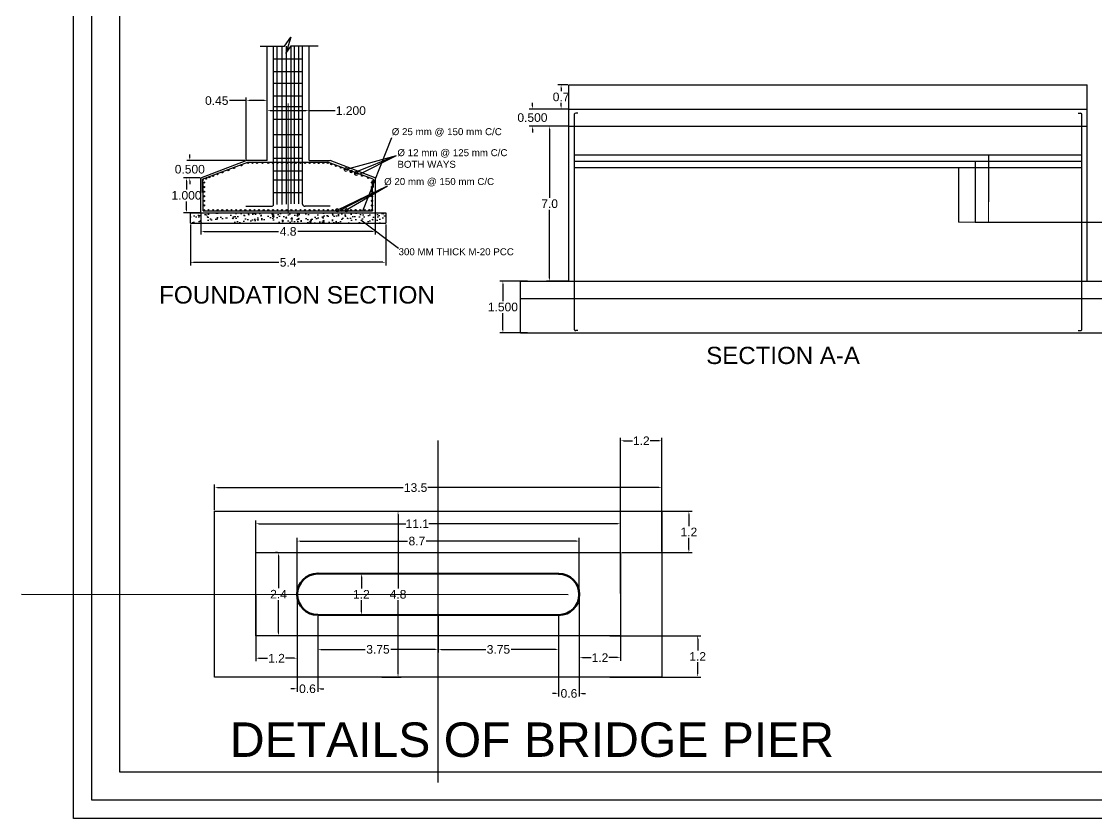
# Model space of a CAD drawing. Header units: millimetres. Extents: x -83 to 417, y 47 to 139.
# Drawn here: x 97.4 to 159.9, y 47.1 to 93.4 of the extents above; entities that cross this region are included whole.
import ezdxf

# ---------------------------------------------------------------- set-up
doc = ezdxf.new("R2010")
doc.units = ezdxf.units.MM
doc.header["$PDMODE"] = 3
doc.header["$PDSIZE"] = -0.7
doc.linetypes.add('DASHED2', pattern=[9.525, 6.35, -3.175])
doc.layers.add('kacha rasta', color=7, linetype='Continuous')
doc.styles.add('.1', font='arial.ttf', dxfattribs={"height": 0.1})
doc.styles.get("Standard").update_dxf_attribs({"font": 'Arial'})
doc.dimstyles.get("Standard").update_dxf_attribs({"dimtxt": 0.5, "dimasz": 0.18, "dimexe": 0.18, "dimexo": 0.0625, "dimgap": 0.09, "dimtad": 0, "dimtih": 1, "dimtoh": 1, "dimdec": 1, "dimzin": 0, "dimdsep": 46, "dimtxsty": 'Standard', "dimcen": 0.09, "dimadec": 0, "dimazin": 0, "dimtfac": 1, "dimtdec": 1, "dimtofl": 0, "dimtmove": 0, "dimatfit": 3, "dimfxl": 1, "dimtolj": 1, "dimtzin": 0, "dimarcsym": 0})

# ---------------------------------------------------------------- blocks, each defined once
blk = doc.blocks.new('*D169')
at = {"color": 0, "lineweight": -2, "transparency": 16777216}
for p, q in [((107.803, 84.332), (106.846, 84.332)), ((107.026, 84.152), (107.026, 83.664)), ((107.026, 82.487), (107.026, 82.974)), ((107.803, 82.307), (106.846, 82.307))]:
    blk.add_line(p, q, dxfattribs=at)
at = {"color": 0, "transparency": 16777216}
for points in [[(106.996, 84.152), (107.056, 84.152), (107.026, 84.332)], [(106.996, 82.487), (107.056, 82.487), (107.026, 82.307)]]:
    blk.add_solid(points, dxfattribs=at)
at = {"layer": 'Defpoints', "color": 0, "transparency": 16777216}
for p in [(107.026, 84.332), (107.866, 84.332), (107.866, 82.307)]:
    blk.add_point(p, dxfattribs=at)
at = {"color": 0, "transparency": 16777216, "insert": (107.026, 83.319), "char_height": 0.5, "attachment_point": 5}
blk.add_mtext('\\A1;1.000', dxfattribs=at)
blk = doc.blocks.new('*D106')
at = {"color": 0, "lineweight": -2, "transparency": 16777216}
for p, q in [((107.218, 85.524), (107.218, 85.704)), ((110.434, 85.344), (107.038, 85.344)), ((107.803, 84.332), (107.038, 84.332)), ((107.218, 84.152), (107.218, 83.972))]:
    blk.add_line(p, q, dxfattribs=at)
at = {"color": 0, "transparency": 16777216}
for points in [[(107.188, 85.524), (107.248, 85.524), (107.218, 85.344)], [(107.188, 84.152), (107.248, 84.152), (107.218, 84.332)]]:
    blk.add_solid(points, dxfattribs=at)
at = {"layer": 'Defpoints', "color": 0, "transparency": 16777216}
for p in [(107.218, 85.344), (110.496, 85.344), (107.866, 84.332)]:
    blk.add_point(p, dxfattribs=at)
at = {"color": 0, "transparency": 16777216, "insert": (107.218, 84.838), "char_height": 0.5, "attachment_point": 5}
blk.add_mtext('\\A1;0.500', dxfattribs=at)
blk = doc.blocks.new('*D170')
at = {"color": 0, "lineweight": -2, "transparency": 16777216}
for p, q in [((111.713, 87.273), (111.713, 88.423)), ((111.893, 88.243), (113.963, 88.243)), ((114.143, 87.273), (114.143, 88.423)), ((114.143, 88.243), (115.659, 88.243))]:
    blk.add_line(p, q, dxfattribs=at)
at = {"color": 0, "transparency": 16777216}
for points in [[(111.893, 88.273), (111.893, 88.213), (111.713, 88.243)], [(113.963, 88.273), (113.963, 88.213), (114.143, 88.243)]]:
    blk.add_solid(points, dxfattribs=at)
at = {"layer": 'Defpoints', "color": 0, "transparency": 16777216}
for p in [(114.143, 88.243), (111.713, 87.21), (114.143, 87.21)]:
    blk.add_point(p, dxfattribs=at)
at = {"color": 0, "transparency": 16777216, "insert": (116.568, 88.243), "char_height": 0.5, "attachment_point": 5}
blk.add_mtext('\\A1;1.200', dxfattribs=at)
blk = doc.blocks.new('*D171')
at = {"color": 0, "lineweight": -2, "transparency": 16777216}
for p, q in [((107.866, 82.244), (107.866, 81.047)), ((117.991, 82.244), (117.991, 81.047)), ((108.046, 81.227), (112.373, 81.227)), ((117.811, 81.227), (113.484, 81.227))]:
    blk.add_line(p, q, dxfattribs=at)
at = {"color": 0, "transparency": 16777216}
for points in [[(108.046, 81.257), (108.046, 81.197), (107.866, 81.227)], [(117.811, 81.257), (117.811, 81.197), (117.991, 81.227)]]:
    blk.add_solid(points, dxfattribs=at)
at = {"layer": 'Defpoints', "color": 0, "transparency": 16777216}
for p in [(107.866, 82.307), (117.991, 82.307), (117.991, 81.227)]:
    blk.add_point(p, dxfattribs=at)
at = {"color": 0, "transparency": 16777216, "insert": (112.928, 81.227), "char_height": 0.5, "attachment_point": 5}
blk.add_mtext('\\A1;4.8', dxfattribs=at)
blk = doc.blocks.new('*D172')
at = {"color": 0, "lineweight": -2, "transparency": 16777216}
for p, q in [((107.258, 81.637), (107.258, 79.254)), ((118.598, 81.637), (118.598, 79.254)), ((107.438, 79.434), (112.384, 79.434)), ((118.418, 79.434), (113.473, 79.434))]:
    blk.add_line(p, q, dxfattribs=at)
at = {"color": 0, "transparency": 16777216}
for points in [[(107.438, 79.464), (107.438, 79.404), (107.258, 79.434)], [(118.418, 79.464), (118.418, 79.404), (118.598, 79.434)]]:
    blk.add_solid(points, dxfattribs=at)
at = {"layer": 'Defpoints', "color": 0, "transparency": 16777216}
for p in [(107.258, 81.699), (118.598, 81.699), (118.598, 79.434)]:
    blk.add_point(p, dxfattribs=at)
at = {"color": 0, "transparency": 16777216, "insert": (112.928, 79.434), "char_height": 0.5, "attachment_point": 5}
blk.add_mtext('\\A1;5.4', dxfattribs=at)
blk = doc.blocks.new('*D107')
at = {"color": 0, "lineweight": -2, "transparency": 16777216}
for p, q in [((110.498, 88.824), (109.524, 88.824)), ((110.498, 85.407), (110.498, 89.004)), ((111.533, 88.824), (110.678, 88.824)), ((111.713, 85.407), (111.713, 89.004))]:
    blk.add_line(p, q, dxfattribs=at)
at = {"color": 0, "transparency": 16777216}
for points in [[(110.678, 88.854), (110.678, 88.794), (110.498, 88.824)], [(111.533, 88.854), (111.533, 88.794), (111.713, 88.824)]]:
    blk.add_solid(points, dxfattribs=at)
at = {"layer": 'Defpoints', "color": 0, "transparency": 16777216}
for p in [(111.713, 88.824), (110.498, 85.344), (111.713, 85.344)]:
    blk.add_point(p, dxfattribs=at)
at = {"color": 0, "transparency": 16777216, "insert": (108.783, 88.824), "char_height": 0.5, "attachment_point": 5}
blk.add_mtext('\\A1;0.45', dxfattribs=at)
blk = doc.blocks.new('*D173')
at = {"color": 0, "lineweight": -2, "transparency": 16777216}
for p, q in [((121.646, 58.896), (121.645, 56.779)), ((128.636, 58.89), (128.635, 56.776)), ((121.825, 56.959), (124.399, 56.958)), ((128.455, 56.956), (125.881, 56.957))]:
    blk.add_line(p, q, dxfattribs=at)
at = {"color": 0, "transparency": 16777216}
for points in [[(121.825, 56.989), (121.825, 56.929), (121.645, 56.959)], [(128.455, 56.986), (128.455, 56.926), (128.635, 56.956)]]:
    blk.add_solid(points, dxfattribs=at)
at = {"layer": 'Defpoints', "color": 0, "transparency": 16777216}
for p in [(121.646, 58.958), (128.636, 58.952), (128.635, 56.956)]:
    blk.add_point(p, dxfattribs=at)
at = {"color": 0, "lineweight": 30, "transparency": 16777216, "insert": (125.14, 56.957), "char_height": 0.5, "attachment_point": 5}
blk.add_mtext('\\A1;3.75', dxfattribs=at)
blk = doc.blocks.new('*D175')
at = {"color": 0, "lineweight": -2, "transparency": 16777216}
for p, q in [((129.167, 89.737), (128.598, 89.737)), ((128.778, 89.557), (128.778, 89.382)), ((128.778, 88.517), (128.778, 88.691)), ((129.167, 88.337), (128.598, 88.337))]:
    blk.add_line(p, q, dxfattribs=at)
at = {"color": 0, "transparency": 16777216}
for points in [[(128.748, 89.557), (128.808, 89.557), (128.778, 89.737)], [(128.748, 88.517), (128.808, 88.517), (128.778, 88.337)]]:
    blk.add_solid(points, dxfattribs=at)
at = {"layer": 'Defpoints', "color": 0, "transparency": 16777216}
for p in [(128.778, 89.737), (129.23, 89.737), (129.23, 88.337)]:
    blk.add_point(p, dxfattribs=at)
at = {"color": 0, "lineweight": 0, "transparency": 16777216, "insert": (128.778, 89.037), "char_height": 0.5, "attachment_point": 5}
blk.add_mtext('\\A1;0.7', dxfattribs=at)
blk = doc.blocks.new('*D176')
at = {"color": 0, "lineweight": -2, "transparency": 16777216}
for p, q in [((127.114, 88.517), (127.114, 88.697)), ((129.167, 88.337), (126.934, 88.337)), ((129.167, 87.337), (126.934, 87.337)), ((127.114, 87.157), (127.114, 86.977))]:
    blk.add_line(p, q, dxfattribs=at)
at = {"color": 0, "transparency": 16777216}
for points in [[(127.084, 88.517), (127.144, 88.517), (127.114, 88.337)], [(127.084, 87.157), (127.144, 87.157), (127.114, 87.337)]]:
    blk.add_solid(points, dxfattribs=at)
at = {"layer": 'Defpoints', "color": 0, "transparency": 16777216}
for p in [(129.23, 88.337), (127.114, 87.337), (129.23, 87.337)]:
    blk.add_point(p, dxfattribs=at)
at = {"color": 0, "lineweight": 0, "transparency": 16777216, "insert": (127.114, 87.837), "char_height": 0.5, "attachment_point": 5}
blk.add_mtext('\\A1;0.500', dxfattribs=at)
blk = doc.blocks.new('*D177')
at = {"color": 0, "lineweight": -2, "transparency": 16777216}
for p, q in [((129.167, 87.337), (127.931, 87.337)), ((128.111, 87.157), (128.111, 83.182)), ((128.111, 78.517), (128.111, 82.491)), ((129.167, 78.337), (127.931, 78.337))]:
    blk.add_line(p, q, dxfattribs=at)
at = {"color": 0, "transparency": 16777216}
for points in [[(128.081, 87.157), (128.141, 87.157), (128.111, 87.337)], [(128.081, 78.517), (128.141, 78.517), (128.111, 78.337)]]:
    blk.add_solid(points, dxfattribs=at)
at = {"layer": 'Defpoints', "color": 0, "transparency": 16777216}
for p in [(129.23, 87.337), (128.111, 78.337), (129.23, 78.337)]:
    blk.add_point(p, dxfattribs=at)
at = {"color": 0, "lineweight": 0, "transparency": 16777216, "insert": (128.111, 82.837), "char_height": 0.5, "attachment_point": 5}
blk.add_mtext('\\A1;7.0', dxfattribs=at)
blk = doc.blocks.new('*D178')
at = {"color": 0, "lineweight": -2, "transparency": 16777216}
for p, q in [((126.827, 78.337), (125.22, 78.337)), ((125.4, 78.157), (125.4, 77.182)), ((125.4, 75.517), (125.4, 76.491)), ((126.827, 75.337), (125.22, 75.337))]:
    blk.add_line(p, q, dxfattribs=at)
at = {"color": 0, "transparency": 16777216}
for points in [[(125.37, 78.157), (125.43, 78.157), (125.4, 78.337)], [(125.37, 75.517), (125.43, 75.517), (125.4, 75.337)]]:
    blk.add_solid(points, dxfattribs=at)
at = {"layer": 'Defpoints', "color": 0, "transparency": 16777216}
for p in [(126.89, 78.337), (125.4, 75.337), (126.89, 75.337)]:
    blk.add_point(p, dxfattribs=at)
at = {"color": 0, "lineweight": 0, "transparency": 16777216, "insert": (125.4, 76.837), "char_height": 0.5, "attachment_point": 5}
blk.add_mtext('\\A1;1.500', dxfattribs=at)
blk = doc.blocks.new('*D109')
at = {"layer": 'Defpoints', "color": 0, "linetype": 'Continuous', "transparency": 16777216}
for p in [(117.182, 61.36), (117.42, 61.36), (117.419, 58.957)]:
    blk.add_point(p, dxfattribs=at)
at = {"layer": 'kacha rasta', "color": 0, "linetype": 'Continuous', "lineweight": -2, "transparency": 16777216}
for p, q in [((117.358, 61.36), (117.002, 61.36)), ((117.182, 61.18), (117.182, 60.5)), ((117.182, 59.137), (117.182, 59.818)), ((117.357, 58.957), (117.002, 58.957))]:
    blk.add_line(p, q, dxfattribs=at)
at = {"layer": 'kacha rasta', "color": 0, "linetype": 'Continuous', "transparency": 16777216}
for points in [[(117.152, 61.18), (117.212, 61.18), (117.182, 61.36)], [(117.152, 59.137), (117.212, 59.137), (117.182, 58.957)]]:
    blk.add_solid(points, dxfattribs=at)
at = {"layer": 'kacha rasta', "color": 0, "linetype": 'Continuous', "transparency": 16777216, "insert": (117.182, 60.159), "char_height": 0.5, "attachment_point": 5}
blk.add_mtext('\\A1;1.2', dxfattribs=at)
blk = doc.blocks.new('*D181')
at = {"color": 0, "lineweight": -2, "transparency": 16777216}
for p, q in [((114.651, 58.896), (114.65, 56.782)), ((121.641, 58.896), (121.64, 56.779)), ((114.83, 56.962), (117.404, 56.961)), ((121.46, 56.959), (118.886, 56.96))]:
    blk.add_line(p, q, dxfattribs=at)
at = {"color": 0, "transparency": 16777216}
for points in [[(114.83, 56.992), (114.83, 56.932), (114.65, 56.962)], [(121.46, 56.989), (121.46, 56.929), (121.64, 56.959)]]:
    blk.add_solid(points, dxfattribs=at)
at = {"layer": 'Defpoints', "color": 0, "transparency": 16777216}
for p in [(114.651, 58.958), (121.641, 58.958), (114.65, 56.962)]:
    blk.add_point(p, dxfattribs=at)
at = {"color": 0, "lineweight": 30, "transparency": 16777216, "insert": (118.145, 56.96), "char_height": 0.5, "attachment_point": 5}
blk.add_mtext('\\A1;3.75', dxfattribs=at)
blk = doc.blocks.new('*D110')
at = {"layer": 'Defpoints', "color": 0, "linetype": 'Continuous', "transparency": 16777216}
for p in [(118.298, 64.98), (118.298, 55.351), (119.31, 55.351)]:
    blk.add_point(p, dxfattribs=at)
at = {"layer": 'kacha rasta', "color": 0, "linetype": 'Continuous', "lineweight": -2, "transparency": 16777216}
for p, q in [((118.361, 64.98), (119.49, 64.98)), ((119.31, 64.8), (119.31, 60.503)), ((119.31, 55.531), (119.31, 59.812)), ((118.361, 55.351), (119.49, 55.351))]:
    blk.add_line(p, q, dxfattribs=at)
at = {"layer": 'kacha rasta', "color": 0, "linetype": 'Continuous', "transparency": 16777216}
for points in [[(119.28, 64.8), (119.34, 64.8), (119.31, 64.98)], [(119.28, 55.531), (119.34, 55.531), (119.31, 55.351)]]:
    blk.add_solid(points, dxfattribs=at)
at = {"layer": 'kacha rasta', "color": 0, "linetype": 'Continuous', "transparency": 16777216, "insert": (119.31, 60.157), "char_height": 0.5, "attachment_point": 5}
blk.add_mtext('\\A1;4.8', dxfattribs=at)
blk = doc.blocks.new('*D111')
at = {"layer": 'Defpoints', "color": 0, "linetype": 'Continuous', "transparency": 16777216}
for p in [(134.636, 66.353), (108.656, 64.98), (134.636, 64.98)]:
    blk.add_point(p, dxfattribs=at)
at = {"layer": 'kacha rasta', "color": 0, "linetype": 'Continuous', "lineweight": -2, "transparency": 16777216}
for p, q in [((108.656, 65.042), (108.656, 66.533)), ((108.836, 66.353), (119.613, 66.353)), ((134.456, 66.353), (121.049, 66.353)), ((134.636, 65.042), (134.636, 66.533))]:
    blk.add_line(p, q, dxfattribs=at)
at = {"layer": 'kacha rasta', "color": 0, "linetype": 'Continuous', "transparency": 16777216}
for points in [[(108.836, 66.383), (108.836, 66.323), (108.656, 66.353)], [(134.456, 66.383), (134.456, 66.323), (134.636, 66.353)]]:
    blk.add_solid(points, dxfattribs=at)
at = {"layer": 'kacha rasta', "color": 0, "linetype": 'Continuous', "transparency": 16777216, "insert": (120.331, 66.353), "char_height": 0.5, "attachment_point": 5}
blk.add_mtext('\\A1;13.5', dxfattribs=at)
blk = doc.blocks.new('*D112')
at = {"layer": 'Defpoints', "color": 0, "linetype": 'Continuous', "transparency": 16777216}
for p in [(111.056, 60.158), (113.452, 60.158), (111.056, 56.448)]:
    blk.add_point(p, dxfattribs=at)
at = {"layer": 'kacha rasta', "color": 0, "linetype": 'Continuous', "lineweight": -2, "transparency": 16777216}
for p, q in [((111.056, 60.096), (111.056, 56.268)), ((113.452, 60.096), (113.452, 56.268)), ((111.236, 56.448), (111.735, 56.448)), ((113.272, 56.448), (112.773, 56.448))]:
    blk.add_line(p, q, dxfattribs=at)
at = {"layer": 'kacha rasta', "color": 0, "linetype": 'Continuous', "transparency": 16777216}
for points in [[(111.236, 56.478), (111.236, 56.418), (111.056, 56.448)], [(113.272, 56.478), (113.272, 56.418), (113.452, 56.448)]]:
    blk.add_solid(points, dxfattribs=at)
at = {"layer": 'kacha rasta', "color": 0, "linetype": 'Continuous', "transparency": 16777216, "insert": (112.254, 56.448), "char_height": 0.5, "attachment_point": 5}
blk.add_mtext('\\A1;1.2', dxfattribs=at)
blk = doc.blocks.new('*D113')
at = {"layer": 'Defpoints', "color": 0, "linetype": 'Continuous', "transparency": 16777216}
for p in [(129.836, 60.153), (132.236, 60.165), (132.236, 56.48)]:
    blk.add_point(p, dxfattribs=at)
at = {"layer": 'kacha rasta', "color": 0, "linetype": 'Continuous', "lineweight": -2, "transparency": 16777216}
for p, q in [((129.836, 60.09), (129.836, 56.3)), ((132.236, 60.103), (132.236, 56.3)), ((130.016, 56.48), (130.517, 56.48)), ((132.056, 56.48), (131.555, 56.48))]:
    blk.add_line(p, q, dxfattribs=at)
at = {"layer": 'kacha rasta', "color": 0, "linetype": 'Continuous', "transparency": 16777216}
for points in [[(130.016, 56.51), (130.016, 56.45), (129.836, 56.48)], [(132.056, 56.51), (132.056, 56.45), (132.236, 56.48)]]:
    blk.add_solid(points, dxfattribs=at)
at = {"layer": 'kacha rasta', "color": 0, "linetype": 'Continuous', "transparency": 16777216, "insert": (131.036, 56.48), "char_height": 0.5, "attachment_point": 5}
blk.add_mtext('\\A1;1.2', dxfattribs=at)
blk = doc.blocks.new('*D114')
at = {"layer": 'Defpoints', "color": 0, "linetype": 'Continuous', "transparency": 16777216}
for p in [(113.452, 57.084), (114.65, 57.083), (114.65, 54.673)]:
    blk.add_point(p, dxfattribs=at)
at = {"layer": 'kacha rasta', "color": 0, "linetype": 'Continuous', "lineweight": -2, "transparency": 16777216}
for p, q in [((113.452, 57.022), (113.452, 54.493)), ((114.65, 57.021), (114.65, 54.493)), ((113.272, 54.673), (113.092, 54.673)), ((114.83, 54.673), (115.01, 54.673))]:
    blk.add_line(p, q, dxfattribs=at)
at = {"layer": 'kacha rasta', "color": 0, "linetype": 'Continuous', "transparency": 16777216}
for points in [[(113.272, 54.703), (113.272, 54.643), (113.452, 54.673)], [(114.83, 54.703), (114.83, 54.643), (114.65, 54.673)]]:
    blk.add_solid(points, dxfattribs=at)
at = {"layer": 'kacha rasta', "color": 0, "linetype": 'Continuous', "transparency": 16777216, "insert": (114.051, 54.673), "char_height": 0.5, "attachment_point": 5}
blk.add_mtext('\\A1;0.6', dxfattribs=at)
blk = doc.blocks.new('*D115')
at = {"layer": 'Defpoints', "color": 0, "linetype": 'Continuous', "transparency": 16777216}
for p in [(128.635, 57.131), (129.836, 57.131), (129.836, 54.4)]:
    blk.add_point(p, dxfattribs=at)
at = {"layer": 'kacha rasta', "color": 0, "linetype": 'Continuous', "lineweight": -2, "transparency": 16777216}
for p, q in [((128.635, 57.069), (128.635, 54.22)), ((129.836, 57.069), (129.836, 54.22)), ((128.455, 54.4), (128.275, 54.4)), ((130.016, 54.4), (130.196, 54.4))]:
    blk.add_line(p, q, dxfattribs=at)
at = {"layer": 'kacha rasta', "color": 0, "linetype": 'Continuous', "transparency": 16777216}
for points in [[(128.455, 54.43), (128.455, 54.37), (128.635, 54.4)], [(130.016, 54.43), (130.016, 54.37), (129.836, 54.4)]]:
    blk.add_solid(points, dxfattribs=at)
at = {"layer": 'kacha rasta', "color": 0, "linetype": 'Continuous', "transparency": 16777216, "insert": (129.235, 54.4), "char_height": 0.5, "attachment_point": 5}
blk.add_mtext('\\A1;0.6', dxfattribs=at)
blk = doc.blocks.new('*D116')
at = {"layer": 'Defpoints', "color": 0, "linetype": 'Continuous', "transparency": 16777216}
for p in [(112.37, 62.58), (112.37, 62.58), (112.37, 57.751)]:
    blk.add_point(p, dxfattribs=at)
at = {"layer": 'kacha rasta', "color": 0, "linetype": 'Continuous', "lineweight": -2, "transparency": 16777216}
for p, q in [((112.308, 62.58), (112.19, 62.58)), ((112.37, 62.4), (112.37, 60.506)), ((112.37, 57.931), (112.37, 59.824)), ((112.308, 57.751), (112.19, 57.751))]:
    blk.add_line(p, q, dxfattribs=at)
at = {"layer": 'kacha rasta', "color": 0, "linetype": 'Continuous', "transparency": 16777216}
for points in [[(112.34, 62.4), (112.4, 62.4), (112.37, 62.58)], [(112.34, 57.931), (112.4, 57.931), (112.37, 57.751)]]:
    blk.add_solid(points, dxfattribs=at)
at = {"layer": 'kacha rasta', "color": 0, "linetype": 'Continuous', "transparency": 16777216, "insert": (112.37, 60.165), "char_height": 0.5, "attachment_point": 5}
blk.add_mtext('\\A1;2.4', dxfattribs=at)
blk = doc.blocks.new('*D117')
at = {"layer": 'Defpoints', "color": 0, "linetype": 'Continuous', "transparency": 16777216}
for p in [(132.236, 64.98), (136.2, 64.98), (132.236, 62.58)]:
    blk.add_point(p, dxfattribs=at)
at = {"layer": 'kacha rasta', "color": 0, "linetype": 'Continuous', "lineweight": -2, "transparency": 16777216}
for p, q in [((132.299, 64.98), (136.38, 64.98)), ((136.2, 64.8), (136.2, 64.121)), ((136.2, 62.76), (136.2, 63.439)), ((132.299, 62.58), (136.38, 62.58))]:
    blk.add_line(p, q, dxfattribs=at)
at = {"layer": 'kacha rasta', "color": 0, "linetype": 'Continuous', "transparency": 16777216}
for points in [[(136.17, 64.8), (136.23, 64.8), (136.2, 64.98)], [(136.17, 62.76), (136.23, 62.76), (136.2, 62.58)]]:
    blk.add_solid(points, dxfattribs=at)
at = {"layer": 'kacha rasta', "color": 0, "linetype": 'Continuous', "transparency": 16777216, "insert": (136.2, 63.78), "char_height": 0.5, "attachment_point": 5}
blk.add_mtext('\\A1;1.2', dxfattribs=at)
blk = doc.blocks.new('*D118')
at = {"layer": 'Defpoints', "color": 0, "linetype": 'Continuous', "transparency": 16777216}
for p in [(131.539, 57.751), (131.539, 55.351), (136.709, 55.351)]:
    blk.add_point(p, dxfattribs=at)
at = {"layer": 'kacha rasta', "color": 0, "linetype": 'Continuous', "lineweight": -2, "transparency": 16777216}
for p, q in [((131.602, 57.751), (136.889, 57.751)), ((136.709, 57.571), (136.709, 56.892)), ((136.709, 55.531), (136.709, 56.21)), ((131.602, 55.351), (136.889, 55.351))]:
    blk.add_line(p, q, dxfattribs=at)
at = {"layer": 'kacha rasta', "color": 0, "linetype": 'Continuous', "transparency": 16777216}
for points in [[(136.679, 57.571), (136.739, 57.571), (136.709, 57.751)], [(136.679, 55.531), (136.739, 55.531), (136.709, 55.351)]]:
    blk.add_solid(points, dxfattribs=at)
at = {"layer": 'kacha rasta', "color": 0, "linetype": 'Continuous', "transparency": 16777216, "insert": (136.709, 56.551), "char_height": 0.5, "attachment_point": 5}
blk.add_mtext('\\A1;1.2', dxfattribs=at)
blk = doc.blocks.new('*D119')
at = {"layer": 'Defpoints', "color": 0, "linetype": 'Continuous', "transparency": 16777216}
for p in [(134.636, 69.073), (132.236, 62.58), (134.636, 62.58)]:
    blk.add_point(p, dxfattribs=at)
at = {"layer": 'kacha rasta', "color": 0, "linetype": 'Continuous', "lineweight": -2, "transparency": 16777216}
for p, q in [((132.236, 62.642), (132.236, 69.253)), ((132.416, 69.073), (132.917, 69.073)), ((134.456, 69.073), (133.955, 69.073)), ((134.636, 62.642), (134.636, 69.253))]:
    blk.add_line(p, q, dxfattribs=at)
at = {"layer": 'kacha rasta', "color": 0, "linetype": 'Continuous', "transparency": 16777216}
for points in [[(132.416, 69.103), (132.416, 69.043), (132.236, 69.073)], [(134.456, 69.103), (134.456, 69.043), (134.636, 69.073)]]:
    blk.add_solid(points, dxfattribs=at)
at = {"layer": 'kacha rasta', "color": 0, "linetype": 'Continuous', "transparency": 16777216, "insert": (133.436, 69.073), "char_height": 0.5, "attachment_point": 5}
blk.add_mtext('\\A1;1.2', dxfattribs=at)
blk = doc.blocks.new('*D222')
at = {"color": 0, "lineweight": -2, "transparency": 16777216}
for p, q in [((113.452, 60.221), (113.452, 63.428)), ((113.632, 63.248), (119.86, 63.248)), ((129.656, 63.248), (120.951, 63.248)), ((129.836, 60.214), (129.836, 63.428))]:
    blk.add_line(p, q, dxfattribs=at)
at = {"color": 0, "transparency": 16777216}
for points in [[(113.632, 63.278), (113.632, 63.218), (113.452, 63.248)], [(129.656, 63.278), (129.656, 63.218), (129.836, 63.248)]]:
    blk.add_solid(points, dxfattribs=at)
at = {"layer": 'Defpoints', "color": 0, "transparency": 16777216}
for p in [(129.836, 63.248), (113.452, 60.158), (129.836, 60.152)]:
    blk.add_point(p, dxfattribs=at)
at = {"color": 0, "transparency": 16777216, "insert": (120.405, 63.248), "char_height": 0.5, "attachment_point": 5}
blk.add_mtext('\\A1;8.7', dxfattribs=at)
blk = doc.blocks.new('*D223')
at = {"color": 0, "lineweight": -2, "transparency": 16777216}
for p, q in [((111.056, 60.228), (111.056, 64.435)), ((132.236, 60.214), (132.236, 64.435)), ((111.236, 64.255), (119.761, 64.255)), ((132.056, 64.255), (121.096, 64.255))]:
    blk.add_line(p, q, dxfattribs=at)
at = {"color": 0, "transparency": 16777216}
for points in [[(111.236, 64.285), (111.236, 64.225), (111.056, 64.255)], [(132.056, 64.285), (132.056, 64.225), (132.236, 64.255)]]:
    blk.add_solid(points, dxfattribs=at)
at = {"layer": 'Defpoints', "color": 0, "transparency": 16777216}
for p in [(132.236, 64.255), (111.056, 60.165), (132.236, 60.152)]:
    blk.add_point(p, dxfattribs=at)
at = {"color": 0, "transparency": 16777216, "insert": (120.428, 64.255), "char_height": 0.5, "attachment_point": 5}
blk.add_mtext('\\A1;11.1', dxfattribs=at)

msp = doc.modelspace()

# ---------------------------------------------------------------- hatches: boundary and pattern name
for points in [[(109.7522, 84.9129, 1), (109.8249, 84.9129, 1)], [(110.171, 85.0685, 1), (110.2438, 85.0685, 1)], [(110.5686, 85.2162, 1), (110.6414, 85.2162, 1)], [(110.8931, 85.2157, 1), (110.8203, 85.2157, 1)], [(111.1549, 85.2146, 1), (111.0822, 85.2146, 1)], [(111.4789, 85.214, 1), (111.4062, 85.214, 1)], [(111.813, 85.2163, 1), (111.7403, 85.2163, 1)], [(112.0799, 85.2163, 1), (112.0072, 85.2163, 1)], [(112.3468, 85.2163, 1), (112.2741, 85.2163, 1)], [(112.6137, 85.2163, 1), (112.541, 85.2163, 1)], [(112.8806, 85.2163, 1), (112.8079, 85.2163, 1)], [(113.1475, 85.2163, 1), (113.0748, 85.2163, 1)], [(113.4144, 85.2163, 1), (113.3417, 85.2163, 1)], [(113.6813, 85.2163, 1), (113.6086, 85.2163, 1)], [(113.9482, 85.2163, 1), (113.8755, 85.2163, 1)], [(114.2151, 85.2163, 1), (114.1424, 85.2163, 1)], [(114.482, 85.2163, 1), (114.4093, 85.2163, 1)], [(114.7363, 85.2185, 1), (114.6635, 85.2185, 1)], [(114.7489, 85.2163, 1), (114.6762, 85.2163, 1)], [(115.0032, 85.2185, 1), (114.9304, 85.2185, 1)], [(115.2622, 85.2185, 1), (115.1895, 85.2185, 1)], [(115.4784, 85.1392, 1), (115.4057, 85.1392, 1)], [(115.7369, 85.042, 1), (115.6642, 85.042, 1)], [(116.0271, 84.9328, 1), (115.9544, 84.9328, 1)], [(108.1176, 84.297, 1), (108.1903, 84.297, 1)], [(108.3104, 84.3773, 1), (108.3831, 84.3773, 1)], [(108.5311, 84.4593, 1), (108.6038, 84.4593, 1)], [(108.7879, 84.5547, 1), (108.8606, 84.5547, 1)], [(109.0764, 84.6619, 1), (109.1491, 84.6619, 1)], [(109.4167, 84.7883, 1), (109.4894, 84.7883, 1)], [(116.3119, 84.8256, 1), (116.2392, 84.8256, 1)], [(116.6158, 84.7113, 1), (116.5431, 84.7113, 1)], [(116.9297, 84.5932, 1), (116.857, 84.5932, 1)], [(117.2561, 84.4704, 1), (117.1834, 84.4704, 1)], [(117.611, 84.3369, 1), (117.5383, 84.3369, 1)], [(108.011, 84.2228, 1), (107.9382, 84.2228, 1)], [(108.0747, 84.0726, 1), (108.002, 84.0726, 1)], [(108.0747, 83.8057, 1), (108.002, 83.8057, 1)], [(117.8338, 84.0708, 1), (117.7611, 84.0708, 1)], [(117.8338, 83.8039, 1), (117.7611, 83.8039, 1)], [(108.0747, 83.5388, 1), (108.002, 83.5388, 1)], [(108.0747, 83.2719, 1), (108.002, 83.2719, 1)], [(108.0747, 83.005, 1), (108.002, 83.005, 1)], [(117.8338, 83.537, 1), (117.7611, 83.537, 1)], [(117.8338, 83.2701, 1), (117.7611, 83.2701, 1)], [(117.8338, 83.0032, 1), (117.7611, 83.0032, 1)], [(108.0747, 82.7381, 1), (108.002, 82.7381, 1)], [(108.0764, 82.4613, 1), (108.0037, 82.4613, 1)], [(108.3433, 82.4613, 1), (108.2706, 82.4613, 1)], [(108.6102, 82.4613, 1), (108.5375, 82.4613, 1)], [(108.8771, 82.4613, 1), (108.8044, 82.4613, 1)], [(109.144, 82.4613, 1), (109.0713, 82.4613, 1)], [(109.4109, 82.4613, 1), (109.3382, 82.4613, 1)], [(109.6778, 82.4613, 1), (109.6051, 82.4613, 1)], [(109.9447, 82.4613, 1), (109.872, 82.4613, 1)], [(110.2116, 82.4613, 1), (110.1389, 82.4613, 1)], [(110.4785, 82.4613, 1), (110.4058, 82.4613, 1)], [(110.7454, 82.4613, 1), (110.6727, 82.4613, 1)], [(111.0123, 82.4613, 1), (110.9396, 82.4613, 1)], [(111.2792, 82.4613, 1), (111.2065, 82.4613, 1)], [(111.5461, 82.4613, 1), (111.4734, 82.4613, 1)], [(111.813, 82.4613, 1), (111.7403, 82.4613, 1)], [(112.0799, 82.4613, 1), (112.0072, 82.4613, 1)], [(112.3468, 82.4613, 1), (112.2741, 82.4613, 1)], [(112.6137, 82.4613, 1), (112.541, 82.4613, 1)], [(112.8806, 82.4613, 1), (112.8079, 82.4613, 1)], [(113.1475, 82.4613, 1), (113.0748, 82.4613, 1)], [(113.4144, 82.4613, 1), (113.3417, 82.4613, 1)], [(113.6813, 82.4613, 1), (113.6086, 82.4613, 1)], [(113.9482, 82.4613, 1), (113.8755, 82.4613, 1)], [(114.2151, 82.4613, 1), (114.1424, 82.4613, 1)], [(114.482, 82.4613, 1), (114.4093, 82.4613, 1)], [(114.7489, 82.4613, 1), (114.6762, 82.4613, 1)], [(115.0158, 82.4613, 1), (114.9431, 82.4613, 1)], [(115.2827, 82.4613, 1), (115.21, 82.4613, 1)], [(115.5496, 82.4613, 1), (115.4769, 82.4613, 1)], [(115.8165, 82.4613, 1), (115.7438, 82.4613, 1)], [(116.0834, 82.4613, 1), (116.0107, 82.4613, 1)], [(116.3503, 82.4613, 1), (116.2776, 82.4613, 1)], [(116.6172, 82.4613, 1), (116.5445, 82.4613, 1)], [(116.8841, 82.4613, 1), (116.8114, 82.4613, 1)], [(117.151, 82.4613, 1), (117.0783, 82.4613, 1)], [(117.4179, 82.4613, 1), (117.3452, 82.4613, 1)], [(117.6848, 82.4613, 1), (117.6121, 82.4613, 1)], [(117.8333, 82.4613, 1), (117.7606, 82.4613, 1)], [(117.8338, 82.7363, 1), (117.7611, 82.7363, 1)]]:
    msp.add_hatch(color=5).paths.add_polyline_path(points)
h = msp.add_hatch()
h.set_pattern_fill('AR-CONC', color=256, scale=0.10125, style=0)
h.set_pattern_definition([(50, (-411.27214, -582.47924), (0.72622593, -0.06353654), [0.0759375, -0.8353125]), (355, (-411.2721, -582.47924), (-0.1404857, 0.76159454), [0.06075, -0.66825]), (100.4514, (-411.2116, -582.48454), (0.58574075, 0.69805754), [0.06453694, -0.7099064]), (46.1842, (-411.2721, -582.2767), (1.0805816, -0.167588), [0.1139063, -1.2529687]), (96.6356, (-411.1821, -582.2907), (0.946346, 0.9862943), [0.0968054, -1.0648594]), (351.1842, (-411.2721, -582.2767), (0.9463452, 0.9862951), [0.091125, -1.002375]), (21, (-411.1709, -582.32737), (0.6043684, -0.40765163), [0.0759375, -0.8353125]), (326, (-411.1709, -582.3274), (0.2463568, 0.7342144), [0.06075, -0.66825]), (71.4514, (-411.1205, -582.36134), (0.8507254, 0.3265621), [0.06453694, -0.7099064]), (37.5, (-411.27214, -582.47924), (0.01231185, 0.33705503), [0, -0.66015, 0, -0.678375, 0, -0.67078125]), (7.5, (-411.27214, -582.47924), (0.2663579, 0.39934186), [0, -0.386775, 0, -0.6449625, 0, -0.25565625]), (327.5, (-411.49792, -582.47924), (0.54049522, -0.02283681), [0, -0.253125, 0, -0.78975, 0, -1.0479375]), (317.5, (-411.59917, -582.47924), (0.590476, 0.1013563), [0, -0.3290625, 0, -0.524475, 0, -0.7441875])])
h.paths.add_polyline_path([(118.5985, 81.6992), (118.5985, 82.3067), (107.2585, 82.3067), (107.2585, 81.6992)])

# ---------------------------------------------------------------- linework, layer by layer
at = {"color": 0, "lineweight": 30}
for p, q in [((112.7103, 91.9789), (113.0757, 92.5176)), ((113.0757, 92.5176), (112.8016, 91.5589)), ((111.3033, 91.9789), (112.7103, 91.9789)), ((112.0865, 82.804), (112.0865, 91.9875)), ((112.8016, 91.5589), (113.1031, 92.0063)), ((113.1031, 92.0063), (114.6654, 92.0063)), ((113.7704, 82.804), (113.7704, 91.9875)), ((110.4814, 82.6961), (111.9508, 82.6928)), ((115.3755, 82.6961), (113.9061, 82.6928))]:
    msp.add_line(p, q, dxfattribs=at)
for p, q in [((111.7135, 85.3442), (111.7135, 91.9875)), ((112.2971, 82.7953), (112.2971, 91.9789)), ((112.5807, 82.7953), (112.5807, 91.9789)), ((112.8302, 82.804), (112.8302, 91.9875)), ((113.1031, 82.8227), (113.1031, 92.0063)), ((113.2996, 82.8227), (113.2996, 92.0063)), ((113.5442, 82.8227), (113.5442, 92.0063)), ((114.1435, 85.3442), (114.1435, 91.9875)), ((107.866, 84.3317), (110.4985, 85.3442)), ((107.9429, 84.266), (110.5925, 85.2504)), ((111.7135, 85.3442), (110.4985, 85.3442)), ((110.5925, 85.2504), (115.262, 85.2504)), ((114.1435, 85.3442), (115.3585, 85.3442)), ((117.8604, 84.2657), (115.2433, 85.2504)), ((117.991, 84.3317), (115.3605, 85.3442)), ((107.866, 82.3067), (107.866, 84.3317)), ((117.991, 84.3317), (117.991, 82.3067)), ((107.9429, 84.266), (107.9429, 83.4801)), ((108.002, 82.425), (108.002, 84.1161)), ((117.8319, 82.425), (117.8319, 84.1873)), ((117.8604, 84.2657), (117.8604, 83.7732)), ((108.002, 82.425), (117.8319, 82.425)), ((107.2585, 82.3067), (118.5985, 82.3067)), ((107.2585, 81.6992), (107.2585, 82.3067)), ((118.5985, 82.3067), (118.5985, 81.6992)), ((107.2585, 81.6992), (118.5985, 81.6992))]:
    msp.add_line(p, q)
at = {"color": 5, "linetype": 'DASHED2', "lineweight": 15}
msp.add_line((112.9285, 82.3067), (112.9285, 91.9875), dxfattribs=at)
at = {"lineweight": 30}
for p, q in [((112.0865, 91.2586), (113.7704, 91.2586)), ((112.0865, 90.522), (113.7704, 90.522)), ((112.0865, 89.8303), (113.7704, 89.8303)), ((112.0865, 89.0936), (113.7704, 89.0936)), ((112.0865, 88.4738), (113.7704, 88.4738)), ((112.0865, 87.7371), (113.7704, 87.7371)), ((112.0865, 86.8584), (113.7704, 86.8584)), ((112.0865, 86.1217), (113.7704, 86.1217)), ((112.0865, 85.4792), (113.7704, 85.4792)), ((112.0865, 84.7425), (113.7704, 84.7425)), ((112.0865, 84.2292), (113.7704, 84.2292)), ((112.0865, 83.4926), (113.7704, 83.4926))]:
    msp.add_line(p, q, dxfattribs=at)
at = {"color": 7, "lineweight": 30}
for p, q in [((129.2298, 89.7366), (159.3298, 89.7366)), ((129.2298, 78.3366), (129.2298, 89.7366)), ((159.3298, 78.3366), (159.3298, 89.7366)), ((129.2298, 88.3366), (159.3298, 88.3366)), ((129.2298, 87.3366), (159.3298, 87.3366)), ((126.412, 78.3366), (162.1476, 78.3366)), ((126.412, 75.3366), (126.412, 78.3366)), ((126.412, 77.3366), (162.1476, 77.3366)), ((126.412, 75.3366), (162.1476, 75.3366))]:
    msp.add_line(p, q, dxfattribs=at)
at = {"color": 5, "lineweight": 30}
for p, q in [((129.5504, 75.5117), (129.5504, 88.0502)), ((129.7561, 88.0891), (129.6267, 88.0891)), ((158.8035, 88.0891), (158.9329, 88.0891)), ((159.0091, 75.5117), (159.0091, 88.0502)), ((129.7561, 75.4728), (129.6267, 75.4728)), ((158.8035, 75.4728), (158.9329, 75.4728))]:
    msp.add_line(p, q, dxfattribs=at)
at = {"color": 5, "lineweight": 25}
for p, q in [((129.5504, 85.6704), (159.0091, 85.6704)), ((129.5504, 85.302), (159.0091, 85.302)), ((129.5504, 84.9335), (159.0091, 84.9335))]:
    msp.add_line(p, q, dxfattribs=at)
at = {"color": 6, "lineweight": 0}
for p, q in [((153.602, 82.952), (153.602, 81.7571)), ((151.8561, 81.7571), (153.1845, 81.7571))]:
    msp.add_line(p, q, dxfattribs=at)
at = {"color": 5, "linetype": 'DASHED2', "lineweight": 30, "ltscale": 10}
msp.add_line((121.639, 49.2238), (121.6479, 69.0837), dxfattribs=at)
at = {"color": 5, "linetype": 'DASHED2', "ltscale": 5}
msp.add_line((97.4458, 60.1673), (142.1427, 60.1472), dxfattribs=at)
for centre in [(109.7886, 84.9129), (110.2074, 85.0685), (110.605, 85.2162), (110.8567, 85.2157), (111.1185, 85.2146), (111.4426, 85.214), (111.7766, 85.2163), (112.0436, 85.2163), (112.3105, 85.2163), (112.5774, 85.2163), (112.8443, 85.2163), (113.1112, 85.2163), (113.3781, 85.2163), (113.645, 85.2163), (113.9119, 85.2163), (114.1788, 85.2163), (114.4457, 85.2163), (114.6999, 85.2185), (114.7126, 85.2163), (114.9668, 85.2185), (115.2259, 85.2185), (115.4421, 85.1392), (115.7005, 85.042), (115.9908, 84.9328), (108.154, 84.297), (108.3467, 84.3773), (108.5675, 84.4593), (108.8242, 84.5547), (109.1128, 84.6619), (109.453, 84.7883), (116.2755, 84.8256), (116.5795, 84.7113), (116.8933, 84.5932), (117.2198, 84.4704), (117.5746, 84.3369), (107.9746, 84.2228), (108.0384, 84.0726), (108.0384, 83.8057), (117.7975, 84.0708), (117.7975, 83.8039), (108.0384, 83.5388), (108.0384, 83.2719), (108.0384, 83.005), (117.7975, 83.537), (117.7975, 83.2701), (117.7975, 83.0032), (108.0384, 82.7381), (108.04, 82.4613), (108.3069, 82.4613), (108.5738, 82.4613), (108.8407, 82.4613), (109.1076, 82.4613), (109.3745, 82.4613), (109.6414, 82.4613), (109.9083, 82.4613), (110.1752, 82.4613), (110.4421, 82.4613), (110.709, 82.4613), (110.9759, 82.4613), (111.2428, 82.4613), (111.5097, 82.4613), (111.7766, 82.4613), (112.0436, 82.4613), (112.3105, 82.4613), (112.5774, 82.4613), (112.8443, 82.4613), (113.1112, 82.4613), (113.3781, 82.4613), (113.645, 82.4613), (113.9119, 82.4613), (114.1788, 82.4613), (114.4457, 82.4613), (114.7126, 82.4613), (114.9795, 82.4613), (115.2464, 82.4613), (115.5133, 82.4613), (115.7802, 82.4613), (116.0471, 82.4613), (116.314, 82.4613), (116.5809, 82.4613), (116.8478, 82.4613), (117.1147, 82.4613), (117.3816, 82.4613), (117.6485, 82.4613), (117.7969, 82.4613), (117.7975, 82.7363)]:
    msp.add_circle(centre, 0.0364)
at = {"color": 6, "lineweight": 0}
for centre, radius in [((116.2755, 84.8256), 0.1079), ((116.5795, 84.7113), 0.0779), ((116.8933, 84.5932), 0.1158), ((115.7802, 82.4613), 0.0946), ((116.0471, 82.4613), 0.0853), ((116.314, 82.4613), 0.0946)]:
    msp.add_circle(centre, radius, dxfattribs=at)
at = {"color": 5, "lineweight": 30}
for centre, start, end in [((129.6244, 87.9995), 88.541697, 145.55365), ((158.9352, 87.9995), 34.44635, 91.458303), ((129.6244, 75.5624), 214.44635, 271.458303), ((158.9352, 75.5624), 268.541697, 325.55365)]:
    msp.add_arc(centre, 0.0897, start, end, dxfattribs=at)
at = {"color": 0, "lineweight": 30}
for centre, start, end in [((111.9737, 82.8025), 256.548459, 0.74791), ((113.8832, 82.8025), 179.25209, 283.451541)]:
    msp.add_arc(centre, 0.1128, start, end, dxfattribs=at)
at = {"lineweight": 50}
for centre, start, end in [((114.6517, 60.1585), 89.974304, 269.974304), ((128.6361, 60.1522), 269.974304, 89.974304)]:
    msp.add_arc(centre, 1.2, start, end, dxfattribs=at)
at = {"layer": 'kacha rasta', "linetype": 'Continuous', "lineweight": 50}
for p, q in [((128.6557, 61.352), (114.6712, 61.3583)), ((128.6356, 58.9522), (114.6511, 58.9585))]:
    msp.add_line(p, q, dxfattribs=at)
at = {"layer": 'kacha rasta', "color": 1, "linetype": 'Continuous', "lineweight": 30}
msp.add_lwpolyline([(100.4665, 137.1408), (235.4665, 137.1408), (235.4665, 47.1408), (100.4665, 47.1408)], close=True, dxfattribs=at)
at = {"layer": 'kacha rasta', "linetype": 'Continuous', "lineweight": 30}
msp.add_lwpolyline([(101.5303, 136.077), (234.4027, 136.077), (234.4027, 48.2046), (101.5303, 48.2046)], close=True, dxfattribs=at)
at = {"layer": 'kacha rasta', "color": 5, "linetype": 'Continuous', "lineweight": 30}
for points in [[(103.1481, 134.4592), (232.7849, 134.4592), (232.7849, 49.8224), (103.1481, 49.8224)], [(108.6561, 64.9799), (134.6361, 64.9799), (134.6361, 55.3506), (108.6561, 55.3506)], [(111.0561, 62.5799), (132.2361, 62.5799), (132.2361, 57.7506), (111.0561, 57.7506)]]:
    msp.add_lwpolyline(points, close=True, dxfattribs=at)

# ---------------------------------------------------------------- texts
at = {"color": 6, "lineweight": 0, "attachment_point": 1, "style": '.1'}
for s, insert, char_height, width in [('%%C 25 mm @ 150 mm C/C', (118.9456, 87.2234), 0.405, 6.830765), ('%%C 12 mm @ 125 mm C/C BOTH WAYS', (119.2744, 86.0032), 0.405, 6.830765), ('%%C 20 mm @ 150 mm C/C', (118.5006, 84.3277), 0.405, 6.830765), ('300 MM THICK M-20 PCC', (119.3399, 80.2505), 0.405, 7.224045), ('FOUNDATION SECTION ', (105.4275, 78.0529), 1.0125, 16.287696), ('SECTION A-A', (137.2052, 74.5291), 1, 9.361376), ('{\\C1;DETAILS OF BRIDGE PIER}', (109.5449, 52.7186), 2, 56.526141)]:
    msp.add_mtext(s, dxfattribs=dict(at, insert=insert, char_height=char_height, width=width))

# ---------------------------------------------------------------- dimensions: what is measured, and where the dimension line sits
at = {"color": 6, "lineweight": 0}
for base, p1, p2, text, picture, middle in [((128.7776, 89.7366), (129.2298, 88.3366), (129.2298, 89.7366), '0.7', '*D175', (128.7776, 89.0366)), ((127.1135, 87.3366), (129.2298, 88.3366), (129.2298, 87.3366), '0.500', '*D176', (127.1135, 87.8366)), ((128.1114, 78.3366), (129.2298, 87.3366), (129.2298, 78.3366), '7.0', '*D177', (128.1114, 82.8366)), ((125.3999, 75.3366), (126.8896, 78.3366), (126.8896, 75.3366), '1.500', '*D178', (125.3999, 76.8366))]:
    dim = msp.add_linear_dim(base=base, p1=p1, p2=p2, angle=90, text=text, dimstyle='Standard', dxfattribs=at)
    dim.commit()
    dim.dimension.update_dxf_attribs({"geometry": picture, "text_midpoint": middle})
for base, p1, p2, text, picture, middle in [((111.7135, 88.8244), (110.4985, 85.3442), (111.7135, 85.3442), '0.45', '*D107', (108.7827, 88.8244)), ((114.1435, 88.2434), (111.7135, 87.2105), (114.1435, 87.2105), '1.200', '*D170', (116.5684, 88.2434)), ((118.5985, 79.4337), (107.2585, 81.6992), (118.5985, 81.6992), '5.4', '*D172', (112.9285, 79.4337)), ((132.2361, 64.2551), (111.0561, 60.1652), (132.2361, 60.1517), '11.1', '*D223', (120.4284, 64.2551)), ((129.8361, 63.2478), (113.4517, 60.1585), (129.8361, 60.1517), '8.7', '*D222', (120.4051, 63.2478))]:
    dim = msp.add_linear_dim(base=base, p1=p1, p2=p2, text=text, dimstyle='Standard')
    dim.commit()
    dim.dimension.update_dxf_attribs({"geometry": picture, "text_midpoint": middle, "dimtype": 160})
dim = msp.add_linear_dim(base=(107.2183, 85.3442), p1=(107.866, 84.3317), p2=(110.4964, 85.3442), angle=90, text='0.500', dimstyle='Standard')
dim.commit()
dim.dimension.update_dxf_attribs({"geometry": '*D106', "text_midpoint": (107.2183, 84.8379)})
dim = msp.add_linear_dim(base=(107.0263, 84.3317), p1=(107.866, 82.3067), p2=(107.866, 84.3317), angle=90, text='1.000', dimstyle='Standard')
dim.commit()
dim.dimension.update_dxf_attribs({"geometry": '*D169', "text_midpoint": (107.0263, 83.3192), "dimtype": 160})
dim = msp.add_linear_dim(base=(117.991, 81.2269), p1=(107.866, 82.3067), p2=(117.991, 82.3067), text='4.8', dimstyle='Standard')
dim.commit()
dim.dimension.update_dxf_attribs({"geometry": '*D171', "text_midpoint": (112.9285, 81.2269)})
at = {"lineweight": 30}
for base, p1, p2, angle, picture, middle in [((114.6502, 56.962), (121.6411, 58.9584), (114.6511, 58.9585), 179.974304, '*D181', (118.1452, 56.9604)), ((128.6347, 56.9557), (121.6456, 58.9584), (128.6356, 58.9522), 359.974304, '*D173', (125.1397, 56.9572))]:
    dim = msp.add_linear_dim(base=base, p1=p1, p2=p2, angle=angle, text='3.75', dimstyle='Standard', dxfattribs=at)
    dim.commit()
    dim.dimension.update_dxf_attribs({"geometry": picture, "text_midpoint": middle})
at = {"layer": 'kacha rasta', "linetype": 'Continuous'}
for base, p1, p2, text, picture, middle in [((134.6361, 69.0735), (132.2361, 62.5799), (134.6361, 62.5799), '1.2', '*D119', (133.4361, 69.0735)), ((111.0561, 56.4482), (113.4517, 60.1585), (111.0561, 60.1585), '1.2', '*D112', (112.2539, 56.4482)), ((132.2361, 56.4801), (129.8361, 60.1527), (132.2361, 60.1652), '1.2', '*D113', (131.0361, 56.4801)), ((114.6503, 54.673), (113.4517, 57.084), (114.6503, 57.0835), '0.6', '*D114', (114.051, 54.673)), ((129.8361, 54.4004), (128.6348, 57.1314), (129.8361, 57.1314), '0.6', '*D115', (129.2355, 54.4004))]:
    dim = msp.add_linear_dim(base=base, p1=p1, p2=p2, text=text, dimstyle='Standard', dxfattribs=at)
    dim.commit()
    dim.dimension.update_dxf_attribs({"geometry": picture, "text_midpoint": middle})
dim = msp.add_linear_dim(base=(134.6361, 66.3525), p1=(108.6561, 64.9799), p2=(134.6361, 64.9799), text='13.5', dimstyle='Standard', dxfattribs=at)
dim.commit()
dim.dimension.update_dxf_attribs({"geometry": '*D111', "text_midpoint": (120.3312, 66.3525), "dimtype": 160})
dim = msp.add_linear_dim(base=(119.3097, 55.3506), p1=(118.2981, 64.9799), p2=(118.2981, 55.3506), angle=90, text='4.8', dimstyle='Standard', dxfattribs=at)
dim.commit()
dim.dimension.update_dxf_attribs({"geometry": '*D110', "text_midpoint": (119.3097, 60.1575), "dimtype": 160})
for base, p1, p2, text, picture, middle in [((136.1996, 64.9799), (132.2361, 62.5799), (132.2361, 64.9799), '1.2', '*D117', (136.1996, 63.7799)), ((112.37, 62.5799), (112.37, 57.7506), (112.37, 62.5799), '2.4', '*D116', (112.37, 60.1652)), ((117.182, 61.3603), (117.4191, 58.9572), (117.4202, 61.3603), '1.2', '*D109', (117.182, 60.1588)), ((136.709, 55.3506), (131.5392, 57.7506), (131.5392, 55.3506), '1.2', '*D118', (136.709, 56.5506))]:
    dim = msp.add_linear_dim(base=base, p1=p1, p2=p2, angle=90, text=text, dimstyle='Standard', dxfattribs=at)
    dim.commit()
    dim.dimension.update_dxf_attribs({"geometry": picture, "text_midpoint": middle})

# ---------------------------------------------------------------- leaders
at = {"color": 6, "lineweight": 0}
for points, override in [([(117.2593, 82.425), (118.9456, 86.6844)], {"dimasz": 0.25, "dimgap": 0, "dimtad": 0}), ([(116.3106, 84.8353), (119.2183, 85.64)], {"dimgap": 0, "dimtad": 0}), ([(116.9159, 84.7068), (119.2183, 85.64)], {"dimgap": 0, "dimtad": 0}), ([(117.0763, 84.5607), (119.2183, 85.64)], {"dimgap": 0, "dimtad": 0}), ([(153.602, 85.6704), (153.602, 82.952)], {"dimgap": 0, "dimtad": 0}), ([(151.8561, 84.9335), (151.8561, 81.7571)], {"dimgap": 0, "dimtad": 0}), ([(152.8239, 85.302), (152.8239, 81.7571), (161.9224, 81.7571)], {"dimgap": 0, "dimtad": 0}), ([(115.7802, 82.4613), (118.6962, 83.8835)], {"dimgap": 0, "dimtad": 0}), ([(116.0303, 82.4936), (118.6962, 83.8835)], {"dimgap": 0, "dimtad": 0}), ([(116.3786, 82.5304), (118.6962, 83.8835)], {"dimgap": 0, "dimtad": 0}), ([(117.1443, 81.905), (119.3399, 80.2505)], {"dimgap": 0, "dimtad": 0})]:
    msp.add_leader(points, dimstyle='Standard', override=override, dxfattribs=at)

doc.saveas('drawing.dxf')
